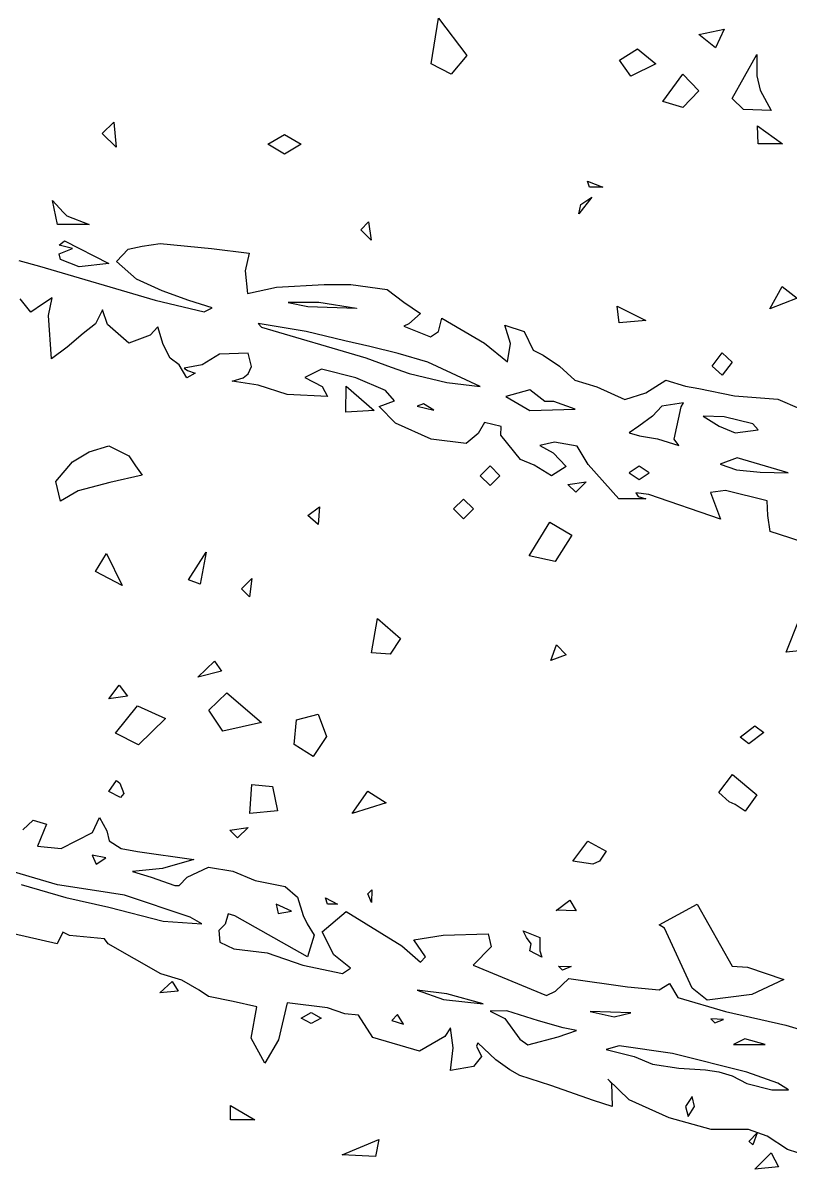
# Model space of a CAD drawing. Extents: x 0.2 to 67.3, y 0 to 43.3.
# Drawn here: x 41.3 to 45.1, y 15.95 to 21.62 of the extents above; entities that cross this region are included whole.
import ezdxf

# ---------------------------------------------------------------- set-up
doc = ezdxf.new("R2010")
doc.units = 0

msp = doc.modelspace()

# ---------------------------------------------------------------- linework, layer by layer
at = {"layer": 'Image'}
for p, q in [((43.320233, 21.4152), (43.356864, 21.640413)), ((43.356864, 21.640413), (43.497149, 21.455443)), ((44.645312, 21.560033), (44.76997, 21.586226)), ((44.645312, 21.55998), (44.645312, 21.560033)), ((44.727322, 21.494363), (44.645312, 21.55998)), ((44.76997, 21.586226), (44.727322, 21.494363)), ((44.251655, 21.433509), (44.34187, 21.488516)), ((44.34187, 21.488516), (44.432079, 21.415253)), ((43.497149, 21.455443), (43.418647, 21.363315)), ((44.309061, 21.353314), (44.251655, 21.433509)), ((44.809221, 21.244279), (44.932239, 21.461396)), ((44.932239, 21.461396), (44.932504, 21.35514)), ((43.418647, 21.363315), (43.320233, 21.4152)), ((43.320233, 21.4152), (43.320233, 21.4152)), ((44.432079, 21.415253), (44.309061, 21.353314)), ((44.309061, 21.353314), (44.309061, 21.353314)), ((44.466602, 21.229119), (44.566697, 21.363315)), ((44.566697, 21.363315), (44.645198, 21.281294)), ((44.932504, 21.35514), (44.948908, 21.284443)), ((44.645198, 21.281294), (44.56512, 21.199274)), ((44.948908, 21.284443), (45.002387, 21.184259)), ((44.56512, 21.199274), (44.466602, 21.229119)), ((44.466602, 21.229119), (44.466602, 21.229119)), ((44.866628, 21.189008), (44.809221, 21.244279)), ((45.002387, 21.184259), (44.866604, 21.189008)), ((44.866604, 21.189008), (44.866628, 21.189008)), ((41.69278, 21.07021), (41.749811, 21.127228)), ((41.749811, 21.127228), (41.760791, 21.002186)), ((44.939285, 21.01986), (44.935263, 21.108416)), ((44.935263, 21.108416), (45.058575, 21.018802)), ((41.760791, 21.002186), (41.692777, 21.07021)), ((41.692777, 21.07021), (41.69278, 21.07021)), ((42.512895, 21.017214), (42.59491, 21.066427)), ((42.59491, 21.066427), (42.67692, 21.017214)), ((42.59491, 20.968002), (42.512895, 21.017214)), ((42.512895, 21.017214), (42.512895, 21.017214)), ((42.67692, 21.017214), (42.59491, 20.968002)), ((44.93928, 21.018802), (44.939285, 21.01986)), ((45.058575, 21.018802), (44.93928, 21.018802)), ((44.103922, 20.80478), (44.093789, 20.835287)), ((44.093789, 20.835287), (44.169536, 20.80478)), ((44.103928, 20.80478), (44.103922, 20.80478)), ((44.169536, 20.80478), (44.103928, 20.80478)), ((44.115405, 20.754959), (44.051485, 20.674076)), ((44.061623, 20.719955), (44.115405, 20.754959)), ((41.471351, 20.620313), (41.446744, 20.739719)), ((41.446744, 20.739719), (41.498539, 20.682331)), ((44.051485, 20.674076), (44.061618, 20.719955)), ((44.061618, 20.719955), (44.061623, 20.719955)), ((41.498539, 20.682331), (41.51706, 20.664075)), ((41.51706, 20.664075), (41.627166, 20.621398)), ((42.972161, 20.594649), (43.011115, 20.633622)), ((43.011115, 20.633622), (43.024106, 20.542711)), ((41.627166, 20.621398), (41.471345, 20.621398)), ((41.471345, 20.621398), (41.471351, 20.620313)), ((42.972166, 20.594649), (42.972161, 20.594649)), ((43.024106, 20.542711), (42.972166, 20.594649)), ((41.479547, 20.518263), (41.50631, 20.539166)), ((41.545159, 20.50133), (41.479547, 20.518263)), ((41.50631, 20.539166), (41.725583, 20.427009)), ((41.889513, 20.513183), (41.979728, 20.525883)), ((41.979728, 20.525883), (42.233963, 20.501277)), ((41.479547, 20.475401), (41.545159, 20.50133)), ((41.485818, 20.447011), (41.479547, 20.475401)), ((41.763617, 20.438412), (41.821023, 20.498896)), ((41.821023, 20.498896), (41.889513, 20.513183)), ((42.233963, 20.501277), (42.419213, 20.478639)), ((42.419213, 20.478639), (42.399767, 20.390814)), ((41.279835, 20.441931), (41.382684, 20.414256)), ((41.382684, 20.414256), (41.955125, 20.246272)), ((41.577964, 20.411901), (41.485818, 20.447011)), ((41.725583, 20.427009), (41.577962, 20.411663)), ((41.577962, 20.411663), (41.577964, 20.411901)), ((41.86251, 20.349856), (41.763617, 20.438412)), ((41.989544, 20.292468), (41.86251, 20.349856)), ((42.399767, 20.390814), (42.412229, 20.279028)), ((42.121227, 20.245214), (41.989544, 20.292468)), ((42.412229, 20.279028), (42.555109, 20.310672)), ((42.555109, 20.310672), (42.790159, 20.323901)), ((42.790159, 20.323901), (42.922567, 20.323901)), ((42.922567, 20.323901), (43.103283, 20.298765)), ((43.103283, 20.298765), (43.185295, 20.236985)), ((44.996247, 20.20296), (45.057659, 20.31345)), ((45.057659, 20.31345), (45.131094, 20.256432)), ((41.34002, 20.187773), (41.286711, 20.253045)), ((41.445167, 20.25876), (41.397429, 20.226508)), ((41.427467, 20.170205), (41.445167, 20.25876)), ((41.955125, 20.246272), (42.197065, 20.189572)), ((42.236136, 20.208887), (42.121227, 20.245214)), ((42.763891, 20.234922), (42.612344, 20.235252)), ((42.612344, 20.235252), (42.709723, 20.215342)), ((42.950581, 20.20587), (42.763891, 20.234922)), ((43.185295, 20.236985), (43.267306, 20.17973)), ((45.131094, 20.256432), (44.996247, 20.20296)), ((41.397429, 20.226508), (41.34002, 20.187773)), ((41.69437, 20.198197), (41.659855, 20.129591)), ((41.718976, 20.12631), (41.69437, 20.198197)), ((42.197065, 20.189572), (42.236136, 20.208887)), ((42.709723, 20.215342), (42.950581, 20.206082)), ((42.950581, 20.206082), (42.950581, 20.20587)), ((43.267306, 20.17973), (43.209899, 20.128639)), ((44.250388, 20.134433), (44.240889, 20.217512)), ((44.240889, 20.217512), (44.382764, 20.145916)), ((44.996247, 20.20296), (44.996247, 20.20296)), ((41.440749, 19.956792), (41.427467, 20.170205)), ((41.659855, 20.129591), (41.598073, 20.08231)), ((41.823881, 20.033098), (41.718976, 20.12631)), ((42.702484, 20.091862), (42.46369, 20.130358)), ((42.46369, 20.130358), (42.480094, 20.112631)), ((43.209899, 20.128639), (43.185293, 20.118055)), ((43.356751, 20.091147), (43.372414, 20.157849)), ((43.372414, 20.157849), (43.584078, 20.033336)), ((43.712951, 20.032145), (43.685563, 20.122487)), ((43.685563, 20.122487), (43.780107, 20.091544)), ((44.25039, 20.134539), (44.250388, 20.134433)), ((44.382764, 20.145916), (44.25039, 20.134539)), ((41.598073, 20.08231), (41.518386, 20.013862)), ((41.930497, 20.074108), (41.823881, 20.033098)), ((41.966952, 20.115118), (41.930497, 20.074108)), ((41.994907, 20.027727), (41.966952, 20.115118)), ((42.480094, 20.112631), (42.997071, 19.961951)), ((42.893048, 20.045348), (42.702484, 20.091862)), ((43.185293, 20.118055), (43.31651, 20.064689)), ((43.31651, 20.064689), (43.356751, 20.091147)), ((43.780107, 20.091544), (43.825266, 19.999337)), ((41.518386, 20.013862), (41.440749, 19.956792)), ((42.028181, 19.959544), (41.994907, 20.027727)), ((43.016743, 20.017223), (42.893048, 20.045348)), ((43.157408, 19.98288), (43.016743, 20.017223)), ((43.584078, 20.033336), (43.697605, 19.941287)), ((43.697605, 19.941287), (43.712951, 20.032145)), ((42.074039, 19.927423), (42.028181, 19.959544)), ((42.2725, 19.979572), (42.186696, 19.927291)), ((42.414356, 19.983806), (42.2725, 19.979572)), ((42.43076, 19.918401), (42.414356, 19.983806)), ((42.997071, 19.961951), (43.122023, 19.915094)), ((43.303389, 19.940441), (43.157408, 19.98288)), ((43.825266, 19.999337), (43.873899, 19.974466)), ((43.873899, 19.974466), (43.956198, 19.920756)), ((44.710807, 19.920835), (44.760014, 19.98542)), ((44.760014, 19.98542), (44.809221, 19.9397)), ((42.110922, 19.861674), (42.074039, 19.927423)), ((42.186696, 19.927291), (42.097677, 19.910093)), ((42.097677, 19.910093), (42.114054, 19.898716)), ((42.114054, 19.898716), (42.15193, 19.884693)), ((42.414356, 19.882021), (42.43076, 19.918401)), ((42.77842, 19.904748), (42.694478, 19.863738)), ((42.948311, 19.86186), (42.77842, 19.904748)), ((43.122023, 19.915094), (43.211934, 19.884058)), ((43.562644, 19.819262), (43.303389, 19.940441)), ((43.956198, 19.920756), (44.031649, 19.851329)), ((44.760014, 19.875142), (44.710807, 19.920835)), ((44.710807, 19.920835), (44.710807, 19.920835)), ((44.809221, 19.9397), (44.760014, 19.875142)), ((42.15193, 19.884693), (42.110922, 19.861674)), ((42.336164, 19.846302), (42.389697, 19.862971)), ((42.463907, 19.825929), (42.336164, 19.846302)), ((42.389697, 19.862971), (42.414356, 19.882021)), ((42.694478, 19.863738), (42.781465, 19.819526)), ((43.094594, 19.799524), (42.948311, 19.86186)), ((43.211934, 19.884058), (43.398623, 19.838761)), ((43.398623, 19.838761), (43.562646, 19.819182)), ((44.031649, 19.851329), (44.140474, 19.817965)), ((44.382658, 19.788014), (44.481072, 19.851329)), ((44.481072, 19.851329), (44.579484, 19.82159)), ((42.60793, 19.779865), (42.463907, 19.825929)), ((42.808, 19.77034), (42.60793, 19.779865)), ((42.781465, 19.819526), (42.808, 19.77034)), ((42.898353, 19.69295), (42.89994, 19.821537)), ((42.89994, 19.821537), (43.037719, 19.700173)), ((43.138874, 19.748539), (43.094594, 19.799524)), ((43.562646, 19.819182), (43.562644, 19.819262)), ((43.808719, 19.802963), (43.690054, 19.769517)), ((43.88249, 19.745258), (43.808719, 19.802963)), ((44.140474, 19.817965), (44.278256, 19.75465)), ((44.278256, 19.75465), (44.382658, 19.788014)), ((44.579484, 19.82159), (44.644973, 19.80889)), ((44.644973, 19.80889), (44.821458, 19.77333)), ((43.062365, 19.720255), (43.138874, 19.748539)), ((43.282101, 19.734516), (43.251235, 19.721551)), ((43.333012, 19.702078), (43.282101, 19.734516)), ((43.690054, 19.769517), (43.808719, 19.700332)), ((43.927535, 19.745258), (43.88249, 19.745258)), ((44.033123, 19.70737), (43.927535, 19.745258)), ((44.568699, 19.739569), (44.462086, 19.722107)), ((44.556899, 19.718932), (44.568699, 19.739569)), ((44.821458, 19.77333), (45.036482, 19.756926)), ((45.036482, 19.756926), (45.143212, 19.710888)), ((43.037719, 19.700173), (42.898297, 19.693029)), ((42.898297, 19.693029), (42.898353, 19.69295)), ((43.14474, 19.637864), (43.062365, 19.720255)), ((43.251235, 19.721551), (43.333012, 19.701972)), ((43.333012, 19.701972), (43.333012, 19.702078)), ((43.808719, 19.700332), (44.033162, 19.706682)), ((44.033162, 19.706682), (44.033123, 19.70737)), ((44.415564, 19.672894), (44.348016, 19.623682)), ((44.462086, 19.722107), (44.415564, 19.672894)), ((44.522725, 19.558859), (44.556899, 19.718932)), ((44.771161, 19.669587), (44.66614, 19.672762)), ((44.66614, 19.672762), (44.745184, 19.62355)), ((44.911551, 19.634186), (44.771161, 19.669587)), ((43.321003, 19.559124), (43.14474, 19.637864)), ((43.583988, 19.641594), (43.55368, 19.587196)), ((43.667622, 19.622544), (43.583988, 19.641594)), ((43.66577, 19.579126), (43.667622, 19.622544)), ((44.348016, 19.623682), (44.301076, 19.590344)), ((44.745184, 19.62355), (44.825623, 19.590741)), ((44.938295, 19.604685), (44.911551, 19.634186)), ((43.493879, 19.538222), (43.321003, 19.559124)), ((43.55368, 19.587196), (43.493879, 19.538222)), ((43.763211, 19.458529), (43.66577, 19.579126)), ((44.301076, 19.590344), (44.351961, 19.575792)), ((44.351961, 19.575792), (44.439906, 19.560976)), ((44.439906, 19.560976), (44.546781, 19.528485)), ((44.522731, 19.559018), (44.522725, 19.558859)), ((44.546781, 19.528485), (44.522731, 19.559018)), ((44.825623, 19.590741), (44.938295, 19.6045)), ((44.938295, 19.6045), (44.938295, 19.604685)), ((41.545172, 19.446888), (41.627182, 19.496709)), ((41.627182, 19.496709), (41.725596, 19.525971)), ((41.725596, 19.525971), (41.824011, 19.476759)), ((43.93161, 19.544889), (43.857799, 19.527956)), ((43.857799, 19.527956), (43.923411, 19.491337)), ((44.042325, 19.524781), (43.93161, 19.544889)), ((44.09739, 19.434135), (44.042325, 19.524781)), ((41.463159, 19.350368), (41.545172, 19.446888)), ((41.824011, 19.476759), (41.856816, 19.427547)), ((43.830463, 19.43006), (43.763211, 19.458529)), ((43.923411, 19.491337), (43.989017, 19.423498)), ((44.835428, 19.467657), (44.750473, 19.434955)), ((45.087465, 19.393071), (44.835428, 19.467657)), ((41.856816, 19.427547), (41.889619, 19.381853)), ((43.562644, 19.378466), (43.611851, 19.427679)), ((43.611851, 19.427679), (43.661058, 19.378466)), ((43.915206, 19.378652), (43.830463, 19.43006)), ((43.989017, 19.423498), (43.915206, 19.378652)), ((44.249169, 19.263654), (44.09739, 19.434135)), ((44.349955, 19.42588), (44.300748, 19.393071)), ((44.300748, 19.393071), (44.349955, 19.360263)), ((44.399163, 19.393071), (44.349955, 19.42588)), ((44.349955, 19.360263), (44.399163, 19.393071)), ((44.399163, 19.393071), (44.399163, 19.393071)), ((44.750473, 19.434955), (44.830843, 19.407888)), ((44.830843, 19.407888), (44.948604, 19.395188)), ((44.948604, 19.395188), (45.087465, 19.392542)), ((45.087465, 19.392542), (45.087465, 19.393071)), ((41.485702, 19.251916), (41.463159, 19.350368)), ((41.729951, 19.344785), (41.574131, 19.303801)), ((41.889619, 19.381853), (41.729951, 19.344785)), ((43.611851, 19.329254), (43.562644, 19.378466)), ((43.562644, 19.378466), (43.562644, 19.378466)), ((43.661058, 19.378466), (43.611851, 19.329254)), ((43.996623, 19.335286), (44.087518, 19.348251)), ((43.996623, 19.33526), (43.996623, 19.335286)), ((44.035578, 19.296313), (43.996623, 19.33526)), ((44.087518, 19.348251), (44.035578, 19.296313)), ((41.574131, 19.303801), (41.485712, 19.251916)), ((44.398448, 19.284751), (44.333398, 19.294541)), ((44.333398, 19.294541), (44.344801, 19.275226)), ((44.344801, 19.275226), (44.382674, 19.263849)), ((44.751719, 19.164339), (44.398448, 19.284751)), ((44.776323, 19.305468), (44.702512, 19.29462)), ((44.702512, 19.29462), (44.751719, 19.164339)), ((44.984063, 19.254853), (44.776323, 19.305468)), ((41.485712, 19.251916), (41.485702, 19.251916)), ((42.709723, 19.18114), (42.767133, 19.224109)), ((42.767133, 19.224109), (42.76065, 19.137722)), ((43.431426, 19.213843), (43.480634, 19.263055)), ((43.480634, 19.16463), (43.431426, 19.213843)), ((43.431426, 19.213843), (43.431426, 19.213843)), ((43.480634, 19.263055), (43.529841, 19.213843)), ((43.529841, 19.213843), (43.480634, 19.16463)), ((44.382674, 19.263849), (44.249169, 19.263654)), ((44.986444, 19.18167), (44.984063, 19.254853)), ((42.76065, 19.137722), (42.70971, 19.18114)), ((42.70971, 19.18114), (42.709723, 19.18114)), ((44.9988, 19.101818), (44.986444, 19.18167)), ((43.804875, 18.981989), (43.907094, 19.147935)), ((43.907094, 19.147935), (44.016824, 19.084488)), ((45.094926, 19.071656), (44.9988, 19.101818)), ((44.016824, 19.084488), (43.933474, 18.953675)), ((45.197724, 19.036519), (45.094926, 19.071656)), ((41.659977, 18.904307), (41.71387, 18.99453)), ((41.71387, 18.99453), (41.791194, 18.83586)), ((42.11924, 18.864011), (42.207042, 19.000324)), ((42.207042, 19.000324), (42.17665, 18.842421)), ((43.933474, 18.953675), (43.804875, 18.981989)), ((43.804875, 18.981989), (43.804875, 18.981989)), ((41.791194, 18.83586), (41.659977, 18.904307)), ((41.659977, 18.904307), (41.659977, 18.904307)), ((42.17665, 18.842421), (42.11924, 18.864117)), ((42.11924, 18.864117), (42.11924, 18.864011)), ((42.420627, 18.779424), (42.381672, 18.818371)), ((42.381672, 18.818371), (42.381678, 18.818371)), ((42.381678, 18.818371), (42.433618, 18.870308)), ((42.433618, 18.870308), (42.420627, 18.779424)), ((43.024887, 18.502882), (43.055316, 18.672585)), ((43.055316, 18.672585), (43.168989, 18.574187)), ((45.076633, 18.505528), (45.141559, 18.666897)), ((43.168989, 18.574187), (43.117099, 18.495685)), ((43.91256, 18.464914), (43.939897, 18.541458)), ((43.939897, 18.541458), (43.989104, 18.492246)), ((43.024887, 18.502829), (43.024887, 18.502882)), ((43.117099, 18.495685), (43.024887, 18.502829)), ((43.989104, 18.492246), (43.91256, 18.464914)), ((45.232229, 18.521535), (45.076633, 18.505395)), ((45.076633, 18.505395), (45.076633, 18.505528)), ((42.165796, 18.381491), (42.247603, 18.460972)), ((42.247603, 18.460972), (42.283263, 18.411574)), ((43.91256, 18.464914), (43.91256, 18.464914)), ((42.283263, 18.411574), (42.165796, 18.381491)), ((42.165796, 18.381491), (42.165796, 18.381491)), ((41.725586, 18.275049), (41.777198, 18.343391)), ((41.777198, 18.343391), (41.818203, 18.288702)), ((41.818203, 18.288702), (41.725586, 18.274944)), ((41.725586, 18.274944), (41.725586, 18.275049)), ((42.220854, 18.219633), (42.309663, 18.304709)), ((42.309663, 18.304709), (42.480081, 18.158765)), ((41.758391, 18.106087), (41.866582, 18.241229)), ((41.866582, 18.241229), (42.005001, 18.17718)), ((42.289158, 18.115427), (42.220854, 18.219633)), ((42.65477, 18.170883), (42.761034, 18.198678)), ((42.761034, 18.198678), (42.802132, 18.089233)), ((42.005001, 18.17718), (41.87127, 18.047773)), ((42.480081, 18.158765), (42.289148, 18.115427)), ((42.643128, 18.049625), (42.65477, 18.170883)), ((44.849168, 18.085714), (44.92233, 18.141197)), ((44.92233, 18.141197), (44.966103, 18.108389)), ((41.87127, 18.047773), (41.758391, 18.106087)), ((41.758391, 18.106087), (41.758391, 18.106087)), ((42.289148, 18.115427), (42.289158, 18.115427)), ((42.802132, 18.089233), (42.737174, 17.990729)), ((44.892938, 18.052906), (44.849168, 18.085714)), ((44.849168, 18.085714), (44.849168, 18.085714)), ((44.966103, 18.108389), (44.892938, 18.052906)), ((42.737174, 17.990729), (42.643125, 18.049625)), ((42.643125, 18.049625), (42.643128, 18.049625)), ((41.725586, 17.816342), (41.763461, 17.870608)), ((41.763461, 17.870608), (41.779653, 17.858966)), ((41.779653, 17.858966), (41.79918, 17.807293)), ((44.743613, 17.812717), (44.811692, 17.90122)), ((44.811692, 17.90122), (44.931869, 17.800784)), ((41.725578, 17.816263), (41.725586, 17.816342)), ((41.782987, 17.787979), (41.725578, 17.816263)), ((41.79918, 17.807293), (41.782987, 17.787979)), ((42.422685, 17.707625), (42.432528, 17.851293)), ((42.432528, 17.851293), (42.535427, 17.841504)), ((42.535427, 17.841504), (42.560511, 17.721281)), ((42.929806, 17.707625), (43.007371, 17.818353)), ((43.007371, 17.818353), (43.097248, 17.760938)), ((44.794521, 17.76533), (44.743613, 17.812717)), ((44.931869, 17.800784), (44.874015, 17.720034)), ((43.097248, 17.760938), (42.929806, 17.707625)), ((44.82539, 17.752366), (44.794521, 17.76533)), ((44.874015, 17.720034), (44.82539, 17.752445)), ((44.82539, 17.752445), (44.82539, 17.752366)), ((41.644205, 17.614095), (41.679596, 17.687887)), ((41.679596, 17.687887), (41.716085, 17.622244)), ((42.560511, 17.721281), (42.422683, 17.707678)), ((42.422683, 17.707678), (42.422685, 17.707625)), ((42.929806, 17.707625), (42.929806, 17.707625)), ((41.299141, 17.626953), (41.351031, 17.674922)), ((41.351031, 17.674922), (41.41664, 17.655079)), ((41.41664, 17.655079), (41.372952, 17.546335)), ((42.323588, 17.626371), (42.414483, 17.639336)), ((42.323588, 17.626345), (42.323588, 17.626371)), ((42.362543, 17.587398), (42.323588, 17.626345)), ((42.414483, 17.639336), (42.362543, 17.587398)), ((41.489009, 17.535752), (41.644205, 17.614095)), ((41.716085, 17.622244), (41.726641, 17.573719)), ((41.726641, 17.573719), (41.786017, 17.534323)), ((44.021251, 17.472543), (44.095786, 17.571047)), ((44.095786, 17.571047), (44.185932, 17.522575)), ((41.372952, 17.546335), (41.489009, 17.535752)), ((41.786017, 17.534323), (41.867902, 17.519506)), ((41.867902, 17.519506), (42.146334, 17.481142)), ((44.185932, 17.522575), (44.153129, 17.471749)), ((41.470917, 17.355597), (41.056156, 17.477067)), ((41.710057, 17.488444), (41.642512, 17.501409)), ((41.642512, 17.501409), (41.661906, 17.457144)), ((41.661906, 17.457144), (41.710063, 17.488524)), ((41.710063, 17.488524), (41.710057, 17.488444)), ((42.146334, 17.481142), (41.991066, 17.436559)), ((44.120324, 17.457197), (44.021251, 17.472543)), ((44.021251, 17.472543), (44.021251, 17.472543)), ((44.153129, 17.471749), (44.120324, 17.457197)), ((41.991066, 17.436559), (41.842632, 17.422007)), ((41.842632, 17.422007), (41.934204, 17.392797)), ((42.113311, 17.392797), (42.217676, 17.44201)), ((42.217676, 17.44201), (42.338741, 17.423224)), ((42.338741, 17.423224), (42.449659, 17.376896)), ((41.291498, 17.356311), (41.512369, 17.29215)), ((41.654077, 17.32681), (41.470917, 17.355597)), ((41.934204, 17.392797), (42.051896, 17.351787)), ((42.051896, 17.351787), (42.07293, 17.351787)), ((42.07293, 17.351787), (42.113311, 17.392797)), ((42.449659, 17.376896), (42.598368, 17.346548)), ((42.598368, 17.346548), (42.6595, 17.294478)), ((41.512369, 17.29215), (41.725599, 17.244525)), ((41.802754, 17.304321), (41.654077, 17.32681)), ((42.127456, 17.19608), (41.802754, 17.304321)), ((42.6595, 17.294478), (42.686226, 17.204256)), ((42.808138, 17.259289), (42.798004, 17.291594)), ((42.798004, 17.291594), (42.857347, 17.259289)), ((43.024728, 17.268258), (43.007504, 17.311306)), ((43.007504, 17.311306), (43.007557, 17.311279)), ((43.007557, 17.311279), (43.027374, 17.331123)), ((43.027374, 17.331123), (43.024728, 17.268258)), ((41.725599, 17.244525), (41.994608, 17.175231)), ((42.629052, 17.225263), (42.553887, 17.260241)), ((42.553887, 17.260241), (42.563967, 17.213728)), ((42.80814, 17.259289), (42.808138, 17.259289)), ((42.857347, 17.259289), (42.80814, 17.259289)), ((43.93855, 17.228756), (44.006172, 17.280059)), ((44.038454, 17.226798), (43.93855, 17.229444)), ((43.93855, 17.229444), (43.93855, 17.228756)), ((44.006172, 17.280059), (44.038454, 17.226798)), ((44.44837, 17.158218), (44.636726, 17.259712)), ((44.636726, 17.259712), (44.809221, 16.95269)), ((41.994608, 17.175231), (42.184865, 17.162795)), ((42.184865, 17.162795), (42.127456, 17.19608)), ((42.315558, 17.212034), (42.301086, 17.16089)), ((42.348898, 17.201451), (42.315558, 17.212034)), ((42.709144, 16.99923), (42.348898, 17.201451)), ((42.563967, 17.213728), (42.629047, 17.225369)), ((42.629047, 17.225369), (42.629052, 17.225263)), ((42.686226, 17.204256), (42.706678, 17.163272)), ((42.781208, 17.12242), (42.899297, 17.222803)), ((42.899297, 17.222803), (43.17526, 17.054052)), ((41.469186, 17.064265), (41.021938, 17.165335)), ((41.498044, 17.121679), (41.469186, 17.064265)), ((41.529794, 17.105275), (41.498044, 17.121679)), ((42.301086, 17.16089), (42.268817, 17.130358)), ((42.268817, 17.130358), (42.275088, 17.071567)), ((42.706678, 17.163272), (42.74205, 17.105857)), ((42.837956, 17.009417), (42.781208, 17.12242)), ((43.792275, 17.095486), (43.775871, 17.127288)), ((43.775871, 17.127288), (43.857881, 17.095486)), ((44.475767, 17.141549), (44.44837, 17.158218)), ((44.612393, 16.844714), (44.475767, 17.141549)), ((41.702985, 17.088871), (41.529794, 17.105275)), ((41.721797, 17.064), (41.702985, 17.088871)), ((41.9827, 16.914881), (41.721797, 17.064)), ((42.275088, 17.071567), (42.343429, 17.038785)), ((42.74205, 17.105857), (42.709144, 16.99923)), ((43.234627, 17.082733), (43.379693, 17.105751)), ((43.292034, 16.999839), (43.234627, 17.082733)), ((43.379693, 17.105751), (43.602323, 17.113689)), ((43.602323, 17.113689), (43.617696, 17.048099)), ((43.81495, 17.06318), (43.792275, 17.095486)), ((43.808679, 17.029869), (43.81495, 17.06318)), ((43.857881, 17.095486), (43.857881, 17.062677)), ((43.857881, 17.062677), (43.857881, 17.029869)), ((42.343429, 17.038785), (42.509429, 17.019735)), ((42.509429, 17.019735), (42.68567, 16.95777)), ((42.921083, 16.943033), (42.837956, 17.009417)), ((43.17526, 17.054052), (43.267427, 16.973645)), ((43.617696, 17.048099), (43.528838, 16.957797)), ((43.868015, 16.997563), (43.808672, 17.029869)), ((43.808672, 17.029869), (43.808679, 17.029869)), ((43.857881, 17.029869), (43.868015, 16.997563)), ((42.68567, 16.95777), (42.882343, 16.917104)), ((43.267427, 16.973645), (43.292034, 16.999839)), ((43.528838, 16.957797), (43.890727, 16.807857)), ((43.950149, 16.953854), (44.013025, 16.951208)), ((43.969967, 16.934011), (43.950149, 16.953854)), ((43.950149, 16.953854), (43.950149, 16.953854)), ((44.013025, 16.951208), (43.969967, 16.934011)), ((44.809221, 16.95269), (44.886609, 16.948192)), ((44.886609, 16.948192), (45.065192, 16.886624)), ((42.085839, 16.884507), (41.9827, 16.914881)), ((42.882343, 16.917104), (42.921083, 16.943033)), ((43.935931, 16.829818), (44.001542, 16.892074)), ((44.001542, 16.892074), (44.292586, 16.850958)), ((41.977979, 16.82143), (42.03809, 16.877601)), ((42.03809, 16.877601), (42.067911, 16.829818)), ((42.172485, 16.834554), (42.085839, 16.884507)), ((42.217673, 16.802724), (42.172485, 16.834554)), ((43.39861, 16.81598), (43.250989, 16.834236)), ((43.250989, 16.834236), (43.382209, 16.788199)), ((44.292586, 16.850958), (44.448407, 16.836935)), ((44.448407, 16.836935), (44.499675, 16.867971)), ((44.499675, 16.867971), (44.540683, 16.798385)), ((44.686203, 16.784971), (44.612393, 16.844846)), ((44.612393, 16.844846), (44.612393, 16.844714)), ((45.065192, 16.886624), (44.907636, 16.813387)), ((42.067911, 16.829818), (41.977979, 16.821351)), ((41.977979, 16.821351), (41.977979, 16.82143)), ((42.340691, 16.778118), (42.217673, 16.802724)), ((42.458391, 16.752454), (42.340691, 16.778118)), ((43.382209, 16.788199), (43.577397, 16.766503)), ((43.577397, 16.766503), (43.39861, 16.81598)), ((43.890727, 16.807857), (43.935931, 16.829818)), ((44.540683, 16.798385), (44.776453, 16.729488)), ((44.907636, 16.813387), (44.686203, 16.784971)), ((42.430136, 16.596641), (42.458391, 16.752454)), ((42.60702, 16.771795), (42.564322, 16.588253)), ((42.808156, 16.746659), (42.60702, 16.771795)), ((42.67692, 16.696494), (42.726128, 16.723826)), ((42.726128, 16.723826), (42.775335, 16.696494)), ((42.892918, 16.717396), (42.808156, 16.746659)), ((43.577397, 16.766503), (43.577397, 16.766503)), ((43.694755, 16.733139), (43.61184, 16.730493)), ((43.61184, 16.730493), (43.685651, 16.69488)), ((43.8521, 16.683239), (43.694755, 16.733139)), ((44.308569, 16.72208), (44.107907, 16.728959)), ((44.107907, 16.728959), (44.226131, 16.7025)), ((44.226131, 16.7025), (44.308569, 16.72208)), ((44.308569, 16.72208), (44.308569, 16.72208)), ((44.776453, 16.729488), (45.076159, 16.662125)), ((42.726128, 16.669163), (42.67692, 16.696494)), ((42.67692, 16.696494), (42.67692, 16.696494)), ((42.775335, 16.696494), (42.726128, 16.669163)), ((42.960463, 16.710782), (42.892918, 16.717396)), ((43.031522, 16.600662), (42.960463, 16.710782)), ((43.154059, 16.713825), (43.124952, 16.684456)), ((43.124952, 16.684456), (43.183256, 16.6662)), ((43.183256, 16.666305), (43.154059, 16.713825)), ((43.183256, 16.6662), (43.183256, 16.666305)), ((43.685651, 16.69488), (43.759462, 16.592143)), ((43.973163, 16.649002), (43.8521, 16.683239)), ((44.76752, 16.689589), (44.704647, 16.692235)), ((44.704647, 16.692235), (44.724465, 16.672391)), ((44.724465, 16.672391), (44.76752, 16.689589)), ((44.76752, 16.689589), (44.76752, 16.689589)), ((43.388805, 16.60606), (43.262072, 16.532506)), ((43.416882, 16.648764), (43.388805, 16.60606)), ((43.429344, 16.550048), (43.416882, 16.648764)), ((43.948385, 16.604128), (44.039187, 16.635508)), ((44.039187, 16.635508), (43.973163, 16.649002)), ((45.076159, 16.662125), (45.320533, 16.588386)), ((42.496514, 16.473636), (42.430136, 16.596641)), ((42.564322, 16.588253), (42.496514, 16.473636)), ((43.262072, 16.532506), (43.031522, 16.600662)), ((43.41675, 16.438023), (43.429344, 16.550048)), ((43.550605, 16.574495), (43.544335, 16.557297)), ((43.544335, 16.557297), (43.568941, 16.506259)), ((43.639788, 16.490675), (43.550605, 16.574495)), ((43.759462, 16.592143), (43.798826, 16.564335)), ((43.798826, 16.564335), (43.948385, 16.603705)), ((43.948385, 16.603705), (43.948385, 16.604128)), ((44.251531, 16.558991), (44.185922, 16.541528)), ((44.51397, 16.521658), (44.251531, 16.558991)), ((44.873528, 16.593201), (44.816119, 16.566346)), ((44.816119, 16.566346), (44.973234, 16.566346)), ((44.973234, 16.565843), (44.873528, 16.593201)), ((44.973234, 16.566346), (44.973234, 16.565843)), ((43.568941, 16.506259), (43.529867, 16.457073)), ((44.185922, 16.541528), (44.325341, 16.506259)), ((44.325341, 16.506259), (44.415556, 16.468635)), ((44.881966, 16.428498), (44.51397, 16.521658)), ((43.529867, 16.457073), (43.41675, 16.438023)), ((43.709257, 16.440563), (43.639788, 16.490675)), ((43.759493, 16.4122), (43.709257, 16.440563)), ((44.415556, 16.468635), (44.546773, 16.449056)), ((44.546773, 16.449056), (44.677991, 16.44006)), ((44.677991, 16.44006), (44.743602, 16.430536)), ((43.91292, 16.362829), (43.759493, 16.4122)), ((44.300754, 16.292979), (44.194412, 16.394261)), ((44.194412, 16.394261), (44.213277, 16.374947)), ((44.743602, 16.430536), (44.809211, 16.410956)), ((44.809211, 16.410956), (44.883021, 16.373835)), ((45.035852, 16.37447), (44.881966, 16.428498)), ((44.124081, 16.289566), (43.91292, 16.362829)), ((44.213277, 16.374947), (44.21669, 16.258848)), ((44.883021, 16.373835), (45.006039, 16.34153)), ((45.006039, 16.34153), (45.088049, 16.34153)), ((45.088049, 16.341662), (45.035852, 16.37447)), ((45.088049, 16.34153), (45.088049, 16.341662)), ((44.21669, 16.258848), (44.124081, 16.289566)), ((44.497529, 16.202915), (44.300754, 16.292979)), ((44.611358, 16.308854), (44.579582, 16.259641)), ((44.624243, 16.259641), (44.611358, 16.308854)), ((42.327388, 16.19458), (42.327123, 16.264245)), ((42.327123, 16.264245), (42.447408, 16.19421)), ((44.579582, 16.259641), (44.592467, 16.210455)), ((44.592467, 16.210455), (44.624241, 16.259641)), ((44.624241, 16.259641), (44.624243, 16.259641)), ((42.327509, 16.19421), (42.327388, 16.19458)), ((42.447408, 16.19421), (42.327509, 16.19421)), ((44.70529, 16.145368), (44.497529, 16.202915)), ((42.879668, 16.020617), (43.061254, 16.096579)), ((43.061254, 16.096579), (43.044294, 16.01178)), ((44.891237, 16.14513), (44.70529, 16.145368)), ((44.982756, 16.112322), (44.891237, 16.14513)), ((44.89334, 16.08798), (44.934104, 16.128435)), ((44.934104, 16.128435), (44.911694, 16.069591)), ((45.083059, 16.046705), (44.982756, 16.112322)), ((44.911694, 16.069591), (44.893332, 16.088112)), ((44.893332, 16.088112), (44.89334, 16.08798)), ((45.18648, 16.013897), (45.083059, 16.046705)), ((42.879654, 16.020511), (42.879668, 16.020617)), ((43.044294, 16.01178), (42.879654, 16.020511)), ((44.92227, 15.95), (45.00319, 16.030909)), ((45.00319, 16.030909), (45.038853, 15.961589)), ((45.038853, 15.961589), (44.92227, 15.949947)), ((44.92227, 15.949947), (44.92227, 15.95))]:
    msp.add_line(p, q, dxfattribs=at)

doc.saveas('drawing.dxf')
